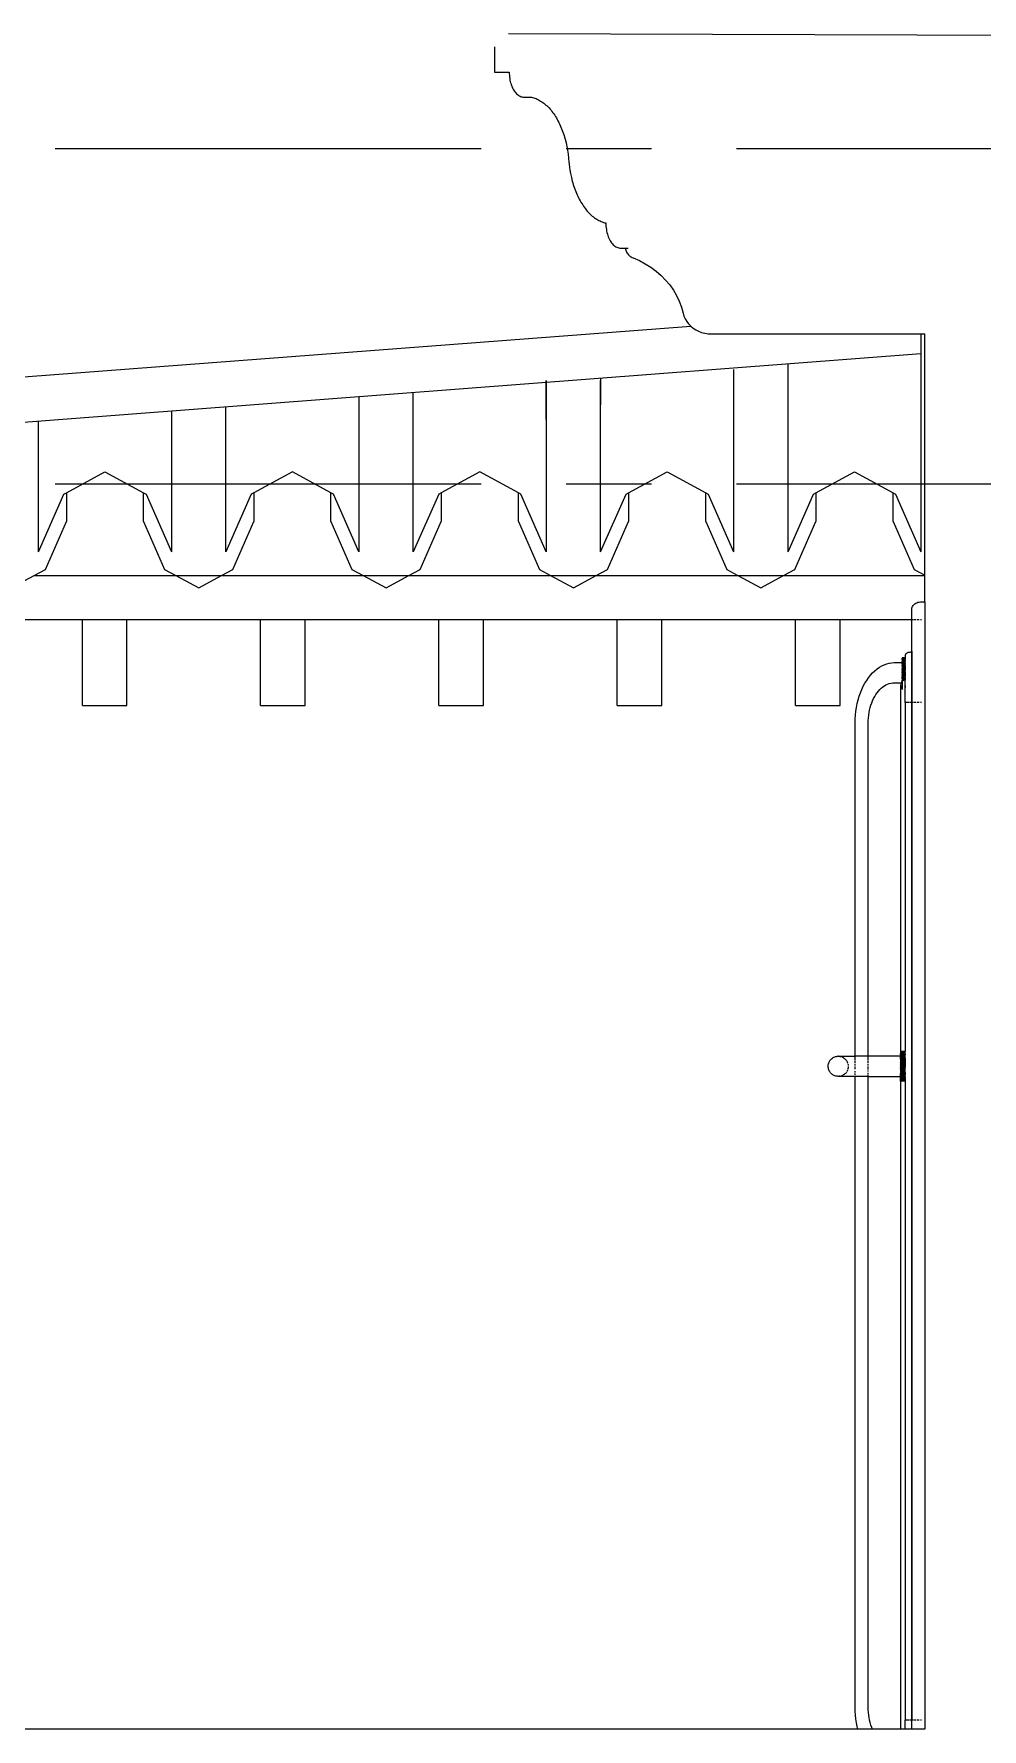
# Model space of a CAD drawing. Header units: millimetres. Extents: x -78046 to 260989, y -99288 to 158505.
# Drawn here: x 240404 to 241818, y 78694 to 81221 of the extents above; entities that cross this region are included whole.
import ezdxf

# ---------------------------------------------------------------- set-up
doc = ezdxf.new("R2010")
doc.units = ezdxf.units.MM
doc.header["$LTSCALE"] = 100
doc.linetypes.add('CENTER', pattern=[50.8, 31.75, -6.35, 6.35, -6.35])
for name, color, linetype, lineweight in [('-CENTER', 143, 'CENTER', 13), ('-HATCH', 8, 'Continuous', 5), ('-LINE1', 7, 'Continuous', 18)]:
    doc.layers.add(name, color=color, linetype=linetype, lineweight=lineweight)

msp = doc.modelspace()

# ---------------------------------------------------------------- linework, layer by layer
at = {"layer": '-CENTER', "ltscale": 0.2}
for p, q in [((256311.3, 81049.9), (223492.9, 81049.9)), ((256311.3, 80549.9), (223492.9, 80549.9))]:
    msp.add_line(p, q, dxfattribs=at)
at = {"layer": '-HATCH'}
for p, q in [((241727, 80773.9), (241727, 80704.6)), ((239267.1, 80557.1), (241727, 80744.5)), ((241528.9, 80704.6), (241528.9, 80729.4)), ((241168.2, 80704.6), (241168.2, 80448.8)), ((241168.2, 80646.4), (241168.2, 80704.6)), ((241249.5, 80708.1), (241249.5, 80668.1)), ((241249.5, 80448.8), (241249.5, 80704.6)), ((241447.6, 80721), (241447.6, 80704.6)), ((241447.6, 80704.6), (241447.6, 80448.8)), ((241528.9, 80448.8), (241528.9, 80704.6)), ((241727, 80704.6), (241727, 80448.8)), ((240888.8, 80680.6), (240888.8, 80448.8)), ((240970.1, 80448.8), (240970.1, 80686.8)), ((240609.4, 80659.3), (240609.4, 80448.8)), ((240690.7, 80448.8), (240690.7, 80665.5)), ((240411.3, 80448.8), (240411.3, 80644.3)), ((240452.8, 80537.2), (240510.4, 80568.3)), ((240510.4, 80568.3), (240568, 80537.2)), ((240789.8, 80568.3), (240732.2, 80537.2)), ((240847.4, 80537.2), (240789.8, 80568.3)), ((241069.2, 80568.3), (241011.6, 80537.2)), ((241126.8, 80537.2), (241069.2, 80568.3)), ((241291, 80537.2), (241348.6, 80568.3)), ((241348.6, 80568.3), (241406.2, 80537.2)), ((241570.4, 80537.2), (241628, 80568.3)), ((241628, 80568.3), (241685.6, 80537.2)), ((240411.3, 80448.8), (240449.2, 80535.2)), ((240449.2, 80535.2), (240452.8, 80537.2)), ((240452.8, 80537.2), (240452.8, 80494.4)), ((240568, 80494.4), (240568, 80537.2)), ((240568, 80537.2), (240571.6, 80535.2)), ((240571.6, 80535.2), (240609.4, 80448.8)), ((240728.6, 80535.2), (240690.7, 80448.8)), ((240732.2, 80537.2), (240728.6, 80535.2)), ((240732.2, 80537.2), (240732.2, 80494.4)), ((240847.4, 80494.4), (240847.4, 80537.2)), ((240851, 80535.2), (240847.4, 80537.2)), ((240888.8, 80448.8), (240851, 80535.2)), ((241008, 80535.2), (240970.1, 80448.8)), ((241011.6, 80537.2), (241008, 80535.2)), ((241011.6, 80537.2), (241011.6, 80494.4)), ((241126.8, 80494.4), (241126.8, 80537.2)), ((241130.4, 80535.2), (241126.8, 80537.2)), ((241168.2, 80448.8), (241130.4, 80535.2)), ((241249.5, 80448.8), (241287.4, 80535.2)), ((241287.4, 80535.2), (241291, 80537.2)), ((241291, 80537.2), (241291, 80494.4)), ((241406.2, 80494.4), (241406.2, 80537.2)), ((241406.2, 80537.2), (241409.8, 80535.2)), ((241409.8, 80535.2), (241447.6, 80448.8)), ((241528.9, 80448.8), (241566.8, 80535.2)), ((241566.8, 80535.2), (241570.4, 80537.2)), ((241570.4, 80537.2), (241570.4, 80494.4)), ((241685.6, 80494.4), (241685.6, 80537.2)), ((241685.6, 80537.2), (241689.2, 80535.2)), ((241689.2, 80535.2), (241727, 80448.8)), ((240421.5, 80422.7), (240452.8, 80494.4)), ((240568, 80494.4), (240599.3, 80422.7)), ((240700.9, 80422.7), (240732.2, 80494.4)), ((240847.4, 80494.4), (240878.7, 80422.7)), ((240980.3, 80422.7), (241011.6, 80494.4)), ((241126.8, 80494.4), (241158.1, 80422.7)), ((241259.7, 80422.7), (241291, 80494.4)), ((241406.2, 80494.4), (241437.5, 80422.7)), ((241539.1, 80422.7), (241570.4, 80494.4)), ((241685.6, 80494.4), (241716.9, 80422.7)), ((240370.7, 80395.3), (240404.8, 80413.7)), ((240404.8, 80413.7), (240421.5, 80422.7)), ((240404.8, 80413.7), (240616, 80413.7)), ((240599.3, 80422.7), (240616, 80413.7)), ((240616, 80413.7), (240650.1, 80395.3)), ((240616.8, 80413.7), (240683.4, 80413.7)), ((240650.1, 80395.3), (240684.2, 80413.7)), ((240684.2, 80413.7), (240700.9, 80422.7)), ((240684.2, 80413.7), (240895.4, 80413.7)), ((240878.7, 80422.7), (240895.4, 80413.7)), ((240895.4, 80413.7), (240929.5, 80395.3)), ((240896.2, 80413.7), (240962.8, 80413.7)), ((240929.5, 80395.3), (240963.6, 80413.7)), ((240963.6, 80413.7), (240980.3, 80422.7)), ((240963.6, 80413.7), (241174.8, 80413.7)), ((241158.1, 80422.7), (241174.8, 80413.7)), ((241174.8, 80413.7), (241208.9, 80395.3)), ((241175.6, 80413.7), (241242.2, 80413.7)), ((241208.9, 80395.3), (241243, 80413.7)), ((241243, 80413.7), (241259.7, 80422.7)), ((241243, 80413.7), (241454.2, 80413.7)), ((241437.5, 80422.7), (241454.2, 80413.7)), ((241454.2, 80413.7), (241488.3, 80395.3)), ((241455, 80413.7), (241521.6, 80413.7)), ((241488.3, 80395.3), (241522.4, 80413.7)), ((241522.4, 80413.7), (241539.1, 80422.7)), ((241522.4, 80413.7), (241733, 80413.7)), ((241716.9, 80422.7), (241733, 80414)), ((241733, 80413.7), (241733, 80414))]:
    msp.add_line(p, q, dxfattribs=at)
at = {"layer": '-LINE1', "color": 0, "lineweight": 20}
for p, q in [((247232.5, 81201.9), (241112.1, 81221.2)), ((241091, 81201.9), (241091, 81164.4)), ((241091, 81164.4), (241113.2, 81164.4)), ((241113.2, 81164.4), (241113.2, 81161.9)), ((241113.2, 81161.9), (241113.4, 81159.5)), ((241113.4, 81159.5), (241113.6, 81157.1)), ((241113.6, 81157.1), (241113.9, 81154.7)), ((241113.9, 81154.7), (241114.3, 81152.3)), ((241114.3, 81152.3), (241114.8, 81150)), ((241114.8, 81150), (241115.4, 81147.8)), ((241115.4, 81147.8), (241116.1, 81145.6)), ((241116.1, 81145.6), (241116.9, 81143.5)), ((241116.9, 81143.5), (241117.7, 81141.5)), ((241117.7, 81141.5), (241118.7, 81139.6)), ((241118.7, 81139.6), (241119.7, 81137.9)), ((241119.7, 81137.9), (241120.7, 81136.2)), ((241120.7, 81136.2), (241121.8, 81134.6)), ((241121.8, 81134.6), (241123, 81133.2)), ((241123, 81133.2), (241124.2, 81131.9)), ((241124.2, 81131.9), (241125.5, 81130.7)), ((241125.5, 81130.7), (241126.8, 81129.7)), ((241126.8, 81129.7), (241128.2, 81128.9)), ((241128.2, 81128.9), (241129.6, 81128.2)), ((241129.6, 81128.2), (241131, 81127.6)), ((241131, 81127.6), (241132.4, 81127.2)), ((241132.4, 81127.2), (241133.9, 81127)), ((241133.9, 81127), (241135.3, 81126.9)), ((241135.3, 81126.9), (241146.4, 81126.9)), ((241146.4, 81126.9), (241148.1, 81126.4)), ((241148.1, 81126.4), (241149.9, 81125.9)), ((241149.9, 81125.9), (241151.6, 81125.4)), ((241151.6, 81125.4), (241153.3, 81124.7)), ((241153.3, 81124.7), (241155, 81123.9)), ((241155, 81123.9), (241156.7, 81123.1)), ((241156.7, 81123.1), (241158.4, 81122.2)), ((241158.4, 81122.2), (241160, 81121.2)), ((241160, 81121.2), (241161.7, 81120.2)), ((241161.7, 81120.2), (241163.3, 81119.1)), ((241163.3, 81119.1), (241164.9, 81117.9)), ((241164.9, 81117.9), (241166.5, 81116.6)), ((241166.5, 81116.6), (241168, 81115.2)), ((241168, 81115.2), (241169.6, 81113.8)), ((241169.6, 81113.8), (241171.1, 81112.3)), ((241171.1, 81112.3), (241172.6, 81110.8)), ((241172.6, 81110.8), (241174, 81109.1)), ((241174, 81109.1), (241175.5, 81107.4)), ((241175.5, 81107.4), (241176.9, 81105.7)), ((241176.9, 81105.7), (241178.3, 81103.8)), ((241178.3, 81103.8), (241179.6, 81101.9)), ((241179.6, 81101.9), (241181, 81100)), ((241181, 81100), (241182.2, 81098)), ((241182.2, 81098), (241183.5, 81095.9)), ((241183.5, 81095.9), (241184.7, 81093.8)), ((241184.7, 81093.8), (241185.9, 81091.6)), ((241185.9, 81091.6), (241187.1, 81089.4)), ((241187.1, 81089.4), (241188.2, 81087.1)), ((241188.2, 81087.1), (241189.3, 81084.7)), ((241189.3, 81084.7), (241190.3, 81082.3)), ((241190.3, 81082.3), (241191.3, 81079.9)), ((241191.3, 81079.9), (241192.3, 81077.4)), ((241192.3, 81077.4), (241193.2, 81074.9)), ((241193.2, 81074.9), (241194.1, 81072.3)), ((241194.1, 81072.3), (241194.9, 81069.7)), ((241194.9, 81069.7), (241195.7, 81067.1)), ((241195.7, 81067.1), (241196.5, 81064.4)), ((241196.5, 81064.4), (241197.9, 81058.9)), ((241197.9, 81058.9), (241199.1, 81053.4)), ((241199.1, 81053.4), (241200.1, 81047.7)), ((241200.1, 81047.7), (241200.9, 81041.9)), ((241200.9, 81041.9), (241201.6, 81036.1)), ((241201.6, 81036.1), (241202.1, 81030.2)), ((241202.1, 81030.2), (241202.4, 81027.3)), ((241202.4, 81027.3), (241203.1, 81021.5)), ((241203.1, 81021.5), (241203.5, 81018.6)), ((241203.5, 81018.6), (241204.6, 81012.9)), ((241204.6, 81012.9), (241205.8, 81007.3)), ((241205.8, 81007.3), (241207.1, 81001.9)), ((241207.1, 81001.9), (241207.9, 80999.2)), ((241207.9, 80999.2), (241208.7, 80996.5)), ((241208.7, 80996.5), (241209.5, 80993.9)), ((241209.5, 80993.9), (241210.4, 80991.4)), ((241210.4, 80991.4), (241211.3, 80988.8)), ((241211.3, 80988.8), (241212.3, 80986.3)), ((241212.3, 80986.3), (241213.3, 80983.9)), ((241213.3, 80983.9), (241214.3, 80981.5)), ((241214.3, 80981.5), (241215.4, 80979.2)), ((241215.4, 80979.2), (241216.5, 80976.9)), ((241216.5, 80976.9), (241217.7, 80974.7)), ((241217.7, 80974.7), (241218.9, 80972.5)), ((241218.9, 80972.5), (241220.1, 80970.3)), ((241220.1, 80970.3), (241221.4, 80968.3)), ((241221.4, 80968.3), (241222.7, 80966.3)), ((241222.7, 80966.3), (241224, 80964.3)), ((241224, 80964.3), (241225.3, 80962.4)), ((241225.3, 80962.4), (241226.7, 80960.6)), ((241226.7, 80960.6), (241228.1, 80958.8)), ((241228.1, 80958.8), (241229.6, 80957.1)), ((241229.6, 80957.1), (241231, 80955.5)), ((241231, 80955.5), (241232.5, 80953.9)), ((241232.5, 80953.9), (241234, 80952.4)), ((241234, 80952.4), (241235.6, 80951)), ((241235.6, 80951), (241237.1, 80949.7)), ((241237.1, 80949.7), (241238.7, 80948.4)), ((241238.7, 80948.4), (241240.3, 80947.2)), ((241240.3, 80947.2), (241242, 80946.1)), ((241242, 80946.1), (241243.6, 80945)), ((241243.6, 80945), (241245.3, 80944)), ((241245.3, 80944), (241246.9, 80943.1)), ((241246.9, 80943.1), (241248.6, 80942.3)), ((241248.6, 80942.3), (241250.3, 80941.6)), ((241250.3, 80941.6), (241252, 80940.9)), ((241252, 80940.9), (241253.7, 80940.3)), ((241253.7, 80940.3), (241255.5, 80939.8)), ((241255.5, 80939.8), (241257.2, 80939.4)), ((241257.2, 80939.4), (241257.3, 80936.9)), ((241257.3, 80936.9), (241257.4, 80934.5)), ((241257.4, 80934.5), (241257.6, 80932.1)), ((241257.6, 80932.1), (241258, 80929.7)), ((241258, 80929.7), (241258.4, 80927.3)), ((241258.4, 80927.3), (241258.9, 80925)), ((241258.9, 80925), (241259.5, 80922.8)), ((241259.5, 80922.8), (241260.2, 80920.6)), ((241260.2, 80920.6), (241260.9, 80918.5)), ((241260.9, 80918.5), (241261.8, 80916.5)), ((241261.8, 80916.5), (241262.7, 80914.6)), ((241262.7, 80914.6), (241263.7, 80912.9)), ((241263.7, 80912.9), (241264.8, 80911.2)), ((241264.8, 80911.2), (241265.9, 80909.6)), ((241265.9, 80909.6), (241267.1, 80908.2)), ((241267.1, 80908.2), (241268.3, 80906.9)), ((241268.3, 80906.9), (241269.6, 80905.7)), ((241269.6, 80905.7), (241270.9, 80904.7)), ((241270.9, 80904.7), (241272.2, 80903.9)), ((241272.2, 80903.9), (241273.6, 80903.2)), ((241273.6, 80903.2), (241275, 80902.6)), ((241275, 80902.6), (241276.5, 80902.2)), ((241276.5, 80902.2), (241277.9, 80902)), ((241277.9, 80902), (241279.4, 80901.9)), ((241279.4, 80901.9), (241286.6, 80901.9)), ((241286.6, 80901.9), (241286.8, 80900.3)), ((241286.6, 80901.9), (241290.5, 80901.9)), ((241286.8, 80900.3), (241287.1, 80898.8)), ((241287.1, 80898.8), (241287.6, 80897.3)), ((241287.6, 80897.3), (241288.3, 80895.8)), ((241288.3, 80895.8), (241289, 80894.4)), ((241289, 80894.4), (241290, 80893.1)), ((241290, 80893.1), (241291, 80891.8)), ((241291, 80891.8), (241292.2, 80890.7)), ((241292.2, 80890.7), (241293.5, 80889.6)), ((241293.5, 80889.6), (241294.9, 80888.7)), ((241294.9, 80888.7), (241296.4, 80887.9)), ((241296.4, 80887.9), (241298, 80887.2)), ((241298, 80887.2), (241307.2, 80883.2)), ((241307.2, 80883.2), (241316, 80878.6)), ((241316, 80878.6), (241324.4, 80873.4)), ((241324.4, 80873.4), (241332.3, 80867.6)), ((241332.3, 80867.6), (241339.6, 80861.2)), ((241339.6, 80861.2), (241346.4, 80854.3)), ((241346.4, 80854.3), (241352.5, 80846.9)), ((241352.5, 80846.9), (241358, 80839.2)), ((241358, 80839.2), (241362.7, 80831)), ((241362.7, 80831), (241366.7, 80822.6)), ((241366.7, 80822.6), (241370, 80813.8)), ((241370, 80813.8), (241372.4, 80804.9)), ((239192.5, 80618.6), (241383.8, 80785.6)), ((241372.4, 80804.9), (241373.7, 80800.6)), ((241373.7, 80800.6), (241375.5, 80796.5)), ((241375.5, 80796.5), (241377.8, 80792.6)), ((241377.8, 80792.6), (241380.5, 80788.9)), ((241380.5, 80788.9), (241383.8, 80785.6)), ((241383.8, 80785.6), (241383.8, 80785.6)), ((241383.8, 80785.6), (241387.4, 80782.6)), ((241387.4, 80782.6), (241391.4, 80780)), ((241391.4, 80780), (241395.6, 80777.8)), ((241395.6, 80777.8), (241400.1, 80776.1)), ((241400.1, 80776.1), (241404.8, 80774.9)), ((241404.8, 80774.9), (241409.7, 80774.1)), ((241409.7, 80774.1), (241414.6, 80773.9)), ((241414.6, 80773.9), (241645.7, 80773.9)), ((241645.7, 80773.9), (241668.6, 80773.9)), ((241668.6, 80773.9), (241733, 80773.9)), ((241733, 80466.4), (241733, 80773.9)), ((241733, 80414), (241733, 80466.4)), ((241733, 80374.6), (241733, 80413.7)), ((241713.5, 80363.4), (241713.7, 80364.8)), ((241713.5, 80348), (241713.5, 80363.4)), ((241713.7, 80364.8), (241714, 80366.3)), ((241714, 80366.3), (241714.7, 80367.7)), ((241714.7, 80367.7), (241715.5, 80369)), ((241715.5, 80369), (241716.6, 80370.2)), ((241716.6, 80370.2), (241717.8, 80371.3)), ((241717.8, 80371.3), (241719.3, 80372.3)), ((241719.3, 80372.3), (241720.9, 80373.1)), ((241720.9, 80373.1), (241722.6, 80373.8)), ((241722.6, 80373.8), (241724.4, 80374.2)), ((241724.4, 80374.2), (241726.3, 80374.5)), ((241726.3, 80374.5), (241728.2, 80374.6)), ((241728.2, 80374.6), (241733, 80374.6)), ((241733, 80374.6), (241733, 78693.7)), ((240277.3, 80348), (240476.7, 80348)), ((240476.7, 80348), (240543.2, 80348)), ((240476.7, 80220), (240476.7, 80348)), ((240543.2, 80348), (240742.5, 80348)), ((240543.2, 80220), (240543.2, 80348)), ((240742.5, 80348), (240809, 80348)), ((240742.5, 80220), (240742.5, 80348)), ((240809, 80348), (241008.4, 80348)), ((240809, 80220), (240809, 80348)), ((241008.4, 80348), (241074.8, 80348)), ((241008.4, 80220), (241008.4, 80348)), ((241074.8, 80348), (241274.2, 80348)), ((241074.8, 80220), (241074.8, 80348)), ((241274.2, 80348), (241340.7, 80348)), ((241274.2, 80220), (241274.2, 80348)), ((241340.7, 80348), (241540.1, 80348)), ((241340.7, 80220), (241340.7, 80348)), ((241540.1, 80348), (241606.5, 80348)), ((241540.1, 80220), (241540.1, 80348)), ((241606.5, 80348), (241713.5, 80348)), ((241606.5, 80220), (241606.5, 80348)), ((241713.5, 80348), (241715.5, 80348)), ((241713.5, 80301.5), (241713.5, 80348)), ((241716.6, 80348), (241719.3, 80348)), ((241720.9, 80348), (241724.4, 80348)), ((241726.3, 80348), (241728.2, 80348)), ((241710.2, 80299.5), (241711.1, 80299.6)), ((241711.1, 80299.6), (241711.9, 80299.7)), ((241711.9, 80299.7), (241712.5, 80299.9)), ((241712.5, 80299.9), (241713.1, 80300.4)), ((241713.1, 80300.4), (241713.4, 80300.9)), ((241713.4, 80300.9), (241713.5, 80301.5)), ((241713.4, 80300.9), (241713.4, 80224.6)), ((241713.5, 80224.6), (241713.5, 80301.5)), ((241658.3, 80271.7), (241661.7, 80274.5)), ((241661.7, 80274.5), (241665.2, 80276.9)), ((241665.2, 80276.9), (241668.7, 80279)), ((241668.7, 80279), (241672.4, 80280.7)), ((241672.4, 80280.7), (241676.1, 80282)), ((241676.1, 80282), (241679.9, 80283)), ((241679.9, 80283), (241683.7, 80283.6)), ((241683.7, 80283.6), (241687.4, 80283.8)), ((241687.4, 80283.8), (241699.2, 80283.8)), ((241699.2, 80290.8), (241699.2, 80290.7)), ((241703.8, 80290.8), (241699.2, 80290.8)), ((241703.8, 80290.7), (241699.2, 80290.7)), ((241703.8, 80290.7), (241699.2, 80290.7)), ((241699.2, 80290.7), (241699.2, 80290.7)), ((241699.2, 80290.7), (241699.2, 80290.5)), ((241703.8, 80290.5), (241699.2, 80290.5)), ((241699.2, 80290.5), (241699.2, 80290.4)), ((241703.8, 80290.4), (241699.2, 80290.4)), ((241699.2, 80290), (241699.2, 80290.4)), ((241703.8, 80290), (241699.2, 80290)), ((241699.2, 80290), (241699.2, 80289.5)), ((241703.8, 80289.5), (241699.2, 80289.5)), ((241699.2, 80289.5), (241699.2, 80289.4)), ((241703.8, 80289.4), (241699.2, 80289.4)), ((241699.2, 80288.6), (241699.2, 80289.4)), ((241703.8, 80288.6), (241699.2, 80288.6)), ((241699.2, 80288.6), (241699.2, 80287.9)), ((241703.8, 80287.9), (241699.2, 80287.9)), ((241699.2, 80287.9), (241699.2, 80287.7)), ((241703.8, 80287.7), (241699.2, 80287.7)), ((241699.2, 80287.7), (241699.2, 80286.9)), ((241703.8, 80286.9), (241699.2, 80286.9)), ((241699.2, 80286.9), (241699.2, 80286.7)), ((241703.8, 80286.7), (241699.2, 80286.7)), ((241699.2, 80285.5), (241699.2, 80286.7)), ((241703.8, 80285.5), (241699.2, 80285.5)), ((241699.2, 80285.5), (241699.2, 80284.5)), ((241703.8, 80284.5), (241699.2, 80284.5)), ((241699.2, 80284.5), (241699.2, 80284.2)), ((241703.8, 80284.2), (241699.2, 80284.2)), ((241699.2, 80284.2), (241699.2, 80283.8)), ((241699.2, 80283.8), (241703.8, 80283.8)), ((241699.2, 80283.1), (241699.2, 80283.8)), ((241703.8, 80283.1), (241699.2, 80283.1)), ((241699.2, 80282.7), (241699.2, 80283.1)), ((241703.8, 80282.7), (241699.2, 80282.7)), ((241699.2, 80281.6), (241699.2, 80282.7)), ((241703.8, 80281.6), (241699.2, 80281.6)), ((241699.2, 80281.6), (241699.2, 80281.2)), ((241703.8, 80281.2), (241699.2, 80281.2)), ((241699.2, 80281.2), (241699.2, 80279.6)), ((241703.8, 80279.6), (241699.2, 80279.6)), ((241699.2, 80278.3), (241699.2, 80279.6)), ((241703.8, 80278.3), (241699.2, 80278.3)), ((241699.2, 80278.3), (241699.2, 80277.9)), ((241703.8, 80277.9), (241699.2, 80277.9)), ((241699.2, 80277.9), (241699.2, 80276.1)), ((241703.8, 80276.1), (241699.2, 80276.1)), ((241699.2, 80276.1), (241699.2, 80274.7)), ((241703.8, 80274.7), (241699.2, 80274.7)), ((241699.2, 80274.2), (241699.2, 80274.7)), ((241703.8, 80294), (241703.9, 80294.7)), ((241703.8, 80294), (241703.8, 80290.8)), ((241703.8, 80290.8), (241703.8, 80290.7)), ((241703.8, 80290.5), (241703.8, 80290.7)), ((241703.8, 80290.7), (241703.8, 80290.7)), ((241703.8, 80290.5), (241703.8, 80290.4)), ((241703.8, 80290), (241703.8, 80290.4)), ((241703.8, 80290), (241703.8, 80289.5)), ((241703.8, 80289.5), (241703.8, 80289.4)), ((241703.8, 80288.6), (241703.8, 80289.4)), ((241703.8, 80288.6), (241703.8, 80287.9)), ((241703.8, 80287.7), (241703.8, 80287.9)), ((241703.8, 80286.9), (241703.8, 80287.7)), ((241703.8, 80286.9), (241703.8, 80286.7)), ((241703.8, 80285.5), (241703.8, 80286.7)), ((241703.8, 80285.5), (241703.8, 80284.5)), ((241703.8, 80284.2), (241703.8, 80284.5)), ((241703.8, 80283.8), (241703.8, 80284.2)), ((241703.8, 80283.1), (241703.8, 80283.8)), ((241703.8, 80282.7), (241703.8, 80283.1)), ((241703.8, 80282.7), (241703.8, 80281.6)), ((241703.8, 80281.6), (241703.8, 80281.2)), ((241703.8, 80279.6), (241703.8, 80281.2)), ((241703.8, 80279.6), (241703.8, 80278.3)), ((241703.8, 80278.3), (241703.8, 80277.9)), ((241703.8, 80277.9), (241703.8, 80276.1)), ((241703.8, 80276.1), (241703.8, 80274.7)), ((241703.8, 80274.2), (241703.8, 80274.7)), ((241703.9, 80294.7), (241704, 80295.4)), ((241704, 80295.4), (241704.4, 80296.1)), ((241704.4, 80296.1), (241704.8, 80296.8)), ((241704.8, 80296.8), (241705.3, 80297.4)), ((241705.3, 80297.4), (241705.9, 80297.9)), ((241705.9, 80297.9), (241706.7, 80298.4)), ((241706.7, 80298.4), (241707.5, 80298.8)), ((241707.5, 80298.8), (241708.3, 80299.2)), ((241708.3, 80299.2), (241709.2, 80299.4)), ((241709.2, 80299.4), (241710.2, 80299.5)), ((241641.1, 80248.6), (241643.6, 80253.1)), ((241643.6, 80253.1), (241646.2, 80257.4)), ((241646.2, 80257.4), (241649, 80261.4)), ((241649, 80261.4), (241651.9, 80265.2)), ((241651.9, 80265.2), (241655, 80268.6)), ((241655, 80268.6), (241658.3, 80271.7)), ((241670.3, 80247.6), (241672.6, 80249.2)), ((241672.6, 80249.2), (241675, 80250.6)), ((241675, 80250.6), (241677.5, 80251.7)), ((241677.5, 80251.7), (241679.9, 80252.6)), ((241679.9, 80252.6), (241682.5, 80253.2)), ((241682.5, 80253.2), (241685, 80253.6)), ((241685, 80253.6), (241687.7, 80253.8)), ((241687.7, 80253.8), (241698.1, 80253.8)), ((241697.3, 80250.3), (241697.5, 80252.1)), ((241697.5, 80248.5), (241697.3, 80250.3)), ((241697.3, 79704), (241697.3, 80250.3)), ((241697.5, 80252.1), (241698.1, 80253.8)), ((241698.1, 80253.8), (241699, 80255.4)), ((241698.1, 80253.8), (241699.2, 80253.8)), ((241699, 80255.4), (241699.2, 80255.7)), ((241703.8, 80274.2), (241699.2, 80274.2)), ((241699.2, 80272.8), (241699.2, 80274.2)), ((241703.8, 80272.8), (241699.2, 80272.8)), ((241699.2, 80272.8), (241699.2, 80272.4)), ((241703.8, 80272.4), (241699.2, 80272.4)), ((241699.2, 80272.4), (241699.2, 80270.5)), ((241703.8, 80270.5), (241699.2, 80270.5)), ((241699.2, 80269), (241699.2, 80270.5)), ((241703.8, 80269), (241699.2, 80269)), ((241699.2, 80268.5), (241699.2, 80269)), ((241703.8, 80268.5), (241699.2, 80268.5)), ((241699.2, 80268.5), (241699.2, 80266.6)), ((241703.8, 80266.6), (241699.2, 80266.6)), ((241699.2, 80265.2), (241699.2, 80266.6)), ((241703.8, 80265.2), (241699.2, 80265.2)), ((241699.2, 80265.2), (241699.2, 80264.7)), ((241703.8, 80264.7), (241699.2, 80264.7)), ((241699.2, 80264.7), (241699.2, 80263.3)), ((241703.8, 80263.3), (241699.2, 80263.3)), ((241699.2, 80262.9), (241699.2, 80263.3)), ((241703.8, 80262.9), (241699.2, 80262.9)), ((241699.2, 80261), (241699.2, 80262.9)), ((241703.8, 80261), (241699.2, 80261)), ((241699.2, 80259.7), (241699.2, 80261)), ((241699.2, 80259.7), (241699.2, 80259.3)), ((241703.3, 80259.7), (241699.2, 80259.7)), ((241703.1, 80259.3), (241699.2, 80259.3)), ((241699.2, 80259.3), (241699.2, 80257.9)), ((241701.6, 80257.9), (241699.2, 80257.9)), ((241699.2, 80257.6), (241699.2, 80257.9)), ((241701.2, 80257.6), (241699.2, 80257.6)), ((241699.2, 80256.3), (241699.2, 80257.6)), ((241699.2, 80256.3), (241699.2, 80256)), ((241699.8, 80256.3), (241699.2, 80256.3)), ((241699.5, 80256), (241699.2, 80256)), ((241699.2, 80255.7), (241699.5, 80256)), ((241699.2, 80255.7), (241699.2, 80256)), ((241699.2, 80255.7), (241699.2, 80255.7)), ((241699.2, 80254.8), (241699.2, 80255.7)), ((241700.3, 80254.8), (241699.2, 80254.8)), ((241699.2, 80254.5), (241699.2, 80254.8)), ((241700.3, 80254.5), (241699.2, 80254.5)), ((241699.2, 80253.8), (241699.2, 80254.5)), ((241699.2, 80253.8), (241700.3, 80253.8)), ((241699.2, 80253.8), (241699.2, 80253.4)), ((241700.3, 80253.4), (241699.2, 80253.4)), ((241699.2, 80253.4), (241699.2, 80253)), ((241700.3, 80253), (241699.2, 80253)), ((241699.2, 80253), (241699.2, 80252)), ((241700.3, 80252), (241699.2, 80252)), ((241699.2, 80252), (241699.2, 80251.8)), ((241700.3, 80251.8), (241699.2, 80251.8)), ((241699.2, 80251.8), (241699.2, 80250.9)), ((241700.3, 80250.9), (241699.2, 80250.9)), ((241699.2, 80250.9), (241699.2, 80250.6)), ((241700.3, 80250.6), (241699.2, 80250.6)), ((241699.2, 80250.6), (241699.2, 80249.8)), ((241700.3, 80249.8), (241699.2, 80249.8)), ((241699.2, 80249.8), (241699.2, 80249.6)), ((241700.3, 80249.6), (241699.2, 80249.6)), ((241699.2, 80249.6), (241699.2, 80248.9)), ((241699.5, 80256), (241699.8, 80256.3)), ((241700.3, 80256), (241699.5, 80256)), ((241699.8, 80256.3), (241700.3, 80256.9)), ((241700.3, 80256.3), (241699.8, 80256.3)), ((241700.3, 80256.9), (241701.2, 80257.6)), ((241701.2, 80257.6), (241701.6, 80257.9)), ((241701.6, 80257.9), (241702.6, 80258.7)), ((241702.6, 80258.7), (241703.1, 80259.3)), ((241703.8, 80257.9), (241702.6, 80257.9)), ((241703.8, 80257.6), (241702.6, 80257.6)), ((241703.8, 80256.3), (241702.6, 80256.3)), ((241703.8, 80256), (241702.6, 80256)), ((241703.8, 80254.8), (241702.6, 80254.8)), ((241703.8, 80254.5), (241702.6, 80254.5)), ((241702.6, 80253.8), (241703.8, 80253.8)), ((241703.8, 80253.4), (241702.6, 80253.4)), ((241703.8, 80253), (241702.6, 80253)), ((241703.8, 80252), (241702.6, 80252)), ((241703.8, 80251.8), (241702.6, 80251.8)), ((241703.8, 80250.9), (241702.6, 80250.9)), ((241703.8, 80250.6), (241702.6, 80250.6)), ((241703.8, 80249.8), (241702.6, 80249.8)), ((241703.8, 80249.6), (241702.6, 80249.6)), ((241703.1, 80259.3), (241703.3, 80259.7)), ((241703.8, 80259.3), (241703.1, 80259.3)), ((241703.1, 80259.3), (241703.1, 80259.3)), ((241703.3, 80259.7), (241703.5, 80260)), ((241703.8, 80259.7), (241703.3, 80259.7)), ((241703.5, 80260), (241703.7, 80260.7)), ((241703.7, 80260.7), (241703.8, 80261)), ((241703.8, 80274.2), (241703.8, 80272.8)), ((241703.8, 80272.4), (241703.8, 80272.8)), ((241703.8, 80270.5), (241703.8, 80272.4)), ((241703.8, 80270.5), (241703.8, 80269)), ((241703.8, 80269), (241703.8, 80268.5)), ((241703.8, 80268.5), (241703.8, 80266.6)), ((241703.8, 80266.6), (241703.8, 80265.2)), ((241703.8, 80264.7), (241703.8, 80265.2)), ((241703.8, 80264.7), (241703.8, 80263.3)), ((241703.8, 80263.3), (241703.8, 80262.9)), ((241703.8, 80261.1), (241703.8, 80262.9)), ((241703.8, 80261), (241703.8, 80261.1)), ((241703.8, 80261), (241703.8, 80261.1)), ((241703.8, 80261), (241703.8, 80260.7)), ((241703.8, 80261), (241703.8, 80261)), ((241703.8, 80260.7), (241703.8, 80261)), ((241703.8, 80260.7), (241703.8, 80259.7)), ((241703.8, 80259.3), (241703.8, 80259.7)), ((241703.8, 80259.3), (241703.8, 80257.9)), ((241703.8, 80257.6), (241703.8, 80257.9)), ((241703.8, 80256.3), (241703.8, 80257.6)), ((241703.8, 80256), (241703.8, 80256.3)), ((241703.8, 80254.8), (241703.8, 80256)), ((241703.8, 80254.5), (241703.8, 80254.8)), ((241703.8, 80253.8), (241703.8, 80254.5)), ((241703.8, 80253.4), (241703.8, 80253.8)), ((241703.8, 80253.4), (241703.8, 80253)), ((241703.8, 80252), (241703.8, 80253)), ((241703.8, 80251.8), (241703.8, 80252)), ((241703.8, 80250.9), (241703.8, 80251.8)), ((241703.8, 80250.6), (241703.8, 80250.9)), ((241703.8, 80249.8), (241703.8, 80250.6)), ((241703.8, 80249.8), (241703.8, 80249.6)), ((241703.8, 80249.6), (241703.8, 80248.9)), ((241632.1, 80222.7), (241633.5, 80228.2)), ((241633.5, 80228.2), (241635.1, 80233.6)), ((241635.1, 80233.6), (241636.9, 80238.8)), ((241636.9, 80238.8), (241638.9, 80243.8)), ((241638.9, 80243.8), (241641.1, 80248.6)), ((241652.6, 80220.3), (241653.8, 80223.8)), ((241653.8, 80223.8), (241655.1, 80227.1)), ((241655.1, 80227.1), (241656.6, 80230.3)), ((241656.6, 80230.3), (241658.2, 80233.3)), ((241658.2, 80233.3), (241660, 80236.2)), ((241660, 80236.2), (241661.8, 80238.9)), ((241661.8, 80238.9), (241663.8, 80241.4)), ((241663.8, 80241.4), (241665.9, 80243.6)), ((241665.9, 80243.6), (241668, 80245.7)), ((241668, 80245.7), (241670.3, 80247.6)), ((241698.1, 80246.8), (241697.5, 80248.5)), ((241699, 80245.1), (241698.1, 80246.8)), ((241700.3, 80243.7), (241699, 80245.1)), ((241700.3, 80248.9), (241699.2, 80248.9)), ((241699.2, 80248.9), (241699.2, 80248.7)), ((241700.3, 80248.7), (241699.2, 80248.7)), ((241699.2, 80248.7), (241699.2, 80248.2)), ((241700.3, 80248.2), (241699.2, 80248.2)), ((241699.2, 80248.2), (241699.2, 80248)), ((241700.3, 80248), (241699.2, 80248)), ((241699.2, 80248), (241699.2, 80247.6)), ((241700.3, 80247.6), (241699.2, 80247.6)), ((241699.2, 80247.6), (241699.2, 80247.5)), ((241700.3, 80247.5), (241699.2, 80247.5)), ((241699.2, 80247.5), (241699.2, 80247.1)), ((241700.3, 80247.1), (241699.2, 80247.1)), ((241700.3, 80247.1), (241699.2, 80247.1)), ((241699.2, 80247.1), (241699.2, 80247.1)), ((241699.2, 80246.9), (241699.2, 80247.1)), ((241700.3, 80246.9), (241699.2, 80246.9)), ((241699.2, 80246.8), (241699.2, 80246.9)), ((241699.2, 80246.8), (241699.2, 80246.8)), ((241700.3, 80246.8), (241699.2, 80246.8)), ((241700.3, 80246.8), (241699.2, 80246.8)), ((241703.8, 80248.9), (241702.6, 80248.9)), ((241703.8, 80248.7), (241702.6, 80248.7)), ((241703.8, 80248.2), (241702.6, 80248.2)), ((241703.8, 80248), (241702.6, 80248)), ((241703.8, 80247.6), (241702.6, 80247.6)), ((241703.8, 80247.5), (241702.6, 80247.5)), ((241703.8, 80247.1), (241702.6, 80247.1)), ((241703.8, 80247.1), (241702.6, 80247.1)), ((241703.8, 80246.9), (241702.6, 80246.9)), ((241703.8, 80246.8), (241702.6, 80246.8)), ((241703.8, 80246.8), (241702.6, 80246.8)), ((241703.1, 80241.2), (241702.6, 80241.8)), ((241703.5, 80240.6), (241703.1, 80241.2)), ((241703.7, 80239.9), (241703.5, 80240.6)), ((241703.8, 80239.2), (241703.7, 80239.9)), ((241703.8, 80248.9), (241703.8, 80248.7)), ((241703.8, 80248.7), (241703.8, 80248.2)), ((241703.8, 80248.2), (241703.8, 80248)), ((241703.8, 80248), (241703.8, 80247.6)), ((241703.8, 80247.6), (241703.8, 80247.5)), ((241703.8, 80247.5), (241703.8, 80247.1)), ((241703.8, 80247.1), (241703.8, 80247.1)), ((241703.8, 80247.1), (241703.8, 80246.9)), ((241703.8, 80246.9), (241703.8, 80246.8)), ((241703.8, 80246.8), (241703.8, 80246.8)), ((241703.8, 80239.2), (241703.8, 80246.8)), ((241703.8, 80224.6), (241703.8, 80239.2)), ((241705.9, 80224.6), (241703.8, 80224.6)), ((241703.8, 80224.6), (241703.8, 79704)), ((241710.2, 80224.6), (241706.7, 80224.6)), ((241713.4, 80224.6), (241711.1, 80224.6)), ((241713.5, 80224.6), (241713.4, 80224.6)), ((241713.4, 78707.1), (241713.4, 80224.6)), ((241715.5, 80224.6), (241713.5, 80224.6)), ((241713.5, 80224.6), (241713.5, 78707.1)), ((241719.3, 80224.6), (241716.6, 80224.6)), ((241724.4, 80224.6), (241720.9, 80224.6)), ((241728.2, 80224.6), (241726.3, 80224.6)), ((240476.7, 80220), (240543.2, 80220)), ((240742.5, 80220), (240809, 80220)), ((241008.4, 80220), (241074.8, 80220)), ((241274.2, 80220), (241340.7, 80220)), ((241540.1, 80220), (241606.5, 80220)), ((241629, 80194), (241629.2, 80199.6)), ((241629.2, 80199.6), (241629.5, 80205.5)), ((241629.5, 80205.5), (241630.2, 80211.3)), ((241630.2, 80211.3), (241631, 80217.1)), ((241631, 80217.1), (241632.1, 80222.7)), ((241648.6, 80197.7), (241648.9, 80201.6)), ((241648.9, 80201.6), (241649.3, 80205.5)), ((241649.3, 80205.5), (241649.9, 80209.3)), ((241649.9, 80209.3), (241650.6, 80213)), ((241650.6, 80213), (241651.5, 80216.7)), ((241651.5, 80216.7), (241652.6, 80220.3)), ((241629, 79696.9), (241629, 80194)), ((241648.5, 80193.5), (241648.6, 80197.7)), ((241648.5, 79696.9), (241648.5, 80193.5)), ((241593.1, 79692.4), (241594, 79693.3)), ((241594, 79693.3), (241595.1, 79694.1)), ((241595.1, 79694.1), (241596.2, 79694.9)), ((241596.2, 79694.9), (241597.3, 79695.5)), ((241597.3, 79695.5), (241598.5, 79696)), ((241598.5, 79696), (241599.8, 79696.4)), ((241599.8, 79696.4), (241601, 79696.7)), ((241601, 79696.7), (241602.3, 79696.9)), ((241602.3, 79696.9), (241603.6, 79696.9)), ((241604.3, 79696.9), (241603.6, 79696.9)), ((241604.3, 79696.9), (241605, 79696.9)), ((241604.3, 79696.9), (241629, 79696.9)), ((241605, 79696.9), (241606.3, 79696.7)), ((241606.3, 79696.7), (241607.5, 79696.5)), ((241607.5, 79696.5), (241607.9, 79696.4)), ((241609, 79696), (241610, 79695.6)), ((241610, 79695.6), (241611.2, 79695)), ((241611.2, 79695), (241612.3, 79694.3)), ((241612.3, 79694.3), (241613.3, 79693.5)), ((241613.3, 79693.5), (241614.3, 79692.7)), ((241629, 79696.4), (241629, 79696.9)), ((241648.5, 79696.9), (241629, 79696.9)), ((241629, 79691.5), (241629, 79696)), ((241648.5, 79696.4), (241648.5, 79696.9)), ((241696.8, 79696.9), (241648.5, 79696.9)), ((241648.5, 79691.5), (241648.5, 79696)), ((241696.8, 79704), (241696.8, 79703.9)), ((241697.3, 79704), (241696.8, 79704)), ((241696.8, 79703.9), (241696.8, 79703.8)), ((241697.3, 79703.8), (241696.8, 79703.9)), ((241696.8, 79703.8), (241696.8, 79703.7)), ((241697.3, 79703.8), (241696.8, 79703.8)), ((241696.8, 79703.7), (241696.8, 79703.6)), ((241697.3, 79703.7), (241696.8, 79703.7)), ((241696.8, 79703.6), (241696.8, 79703.3)), ((241697.3, 79703.6), (241696.8, 79703.6)), ((241696.8, 79703.3), (241696.8, 79703.1)), ((241697.3, 79703.3), (241696.8, 79703.3)), ((241696.8, 79703.1), (241696.8, 79702.7)), ((241697.3, 79703.1), (241696.8, 79703.1)), ((241696.8, 79702.7), (241696.8, 79702.6)), ((241697.3, 79702.7), (241696.8, 79702.7)), ((241696.8, 79702.6), (241696.8, 79702)), ((241697.3, 79702.6), (241696.8, 79702.6)), ((241696.8, 79702), (241696.8, 79701.8)), ((241697.3, 79702), (241696.8, 79702)), ((241696.8, 79701.8), (241696.8, 79701.1)), ((241697.3, 79701.8), (241696.8, 79701.8)), ((241696.8, 79700.9), (241696.8, 79701.1)), ((241697.3, 79701.1), (241696.8, 79701.1)), ((241697.3, 79700.9), (241696.8, 79700.9)), ((241696.8, 79699.8), (241696.8, 79700.9)), ((241696.8, 79698.9), (241696.8, 79699.8)), ((241697.3, 79699.8), (241696.8, 79699.8)), ((241696.8, 79698.9), (241696.8, 79698.7)), ((241697.3, 79698.9), (241696.8, 79698.9)), ((241696.8, 79698.7), (241696.8, 79697.7)), ((241697.3, 79698.7), (241696.8, 79698.7)), ((241696.8, 79697.4), (241696.8, 79697.7)), ((241697.3, 79697.7), (241696.8, 79697.7)), ((241697.3, 79697.4), (241696.8, 79697.4)), ((241696.8, 79697.4), (241696.8, 79696.9)), ((241696.8, 79695.9), (241696.8, 79696.9)), ((241697.3, 79695.9), (241696.8, 79695.9)), ((241696.8, 79694.7), (241696.8, 79695.9)), ((241696.8, 79694.7), (241696.8, 79694.4)), ((241697.3, 79694.7), (241696.8, 79694.7)), ((241697.3, 79694.4), (241696.8, 79694.4)), ((241696.8, 79693.1), (241696.8, 79694.4)), ((241696.8, 79692.8), (241696.8, 79693.1)), ((241697.3, 79693.1), (241696.8, 79693.1)), ((241700.3, 79703.9), (241697.3, 79704)), ((241697.3, 79703.8), (241697.3, 79704)), ((241703.8, 79703.9), (241697.3, 79703.8)), ((241703.8, 79703.8), (241697.3, 79703.8)), ((241697.3, 79703.7), (241697.3, 79703.8)), ((241703.8, 79703.7), (241697.3, 79703.7)), ((241697.3, 79703.6), (241697.3, 79703.7)), ((241703.8, 79703.6), (241697.3, 79703.6)), ((241697.3, 79703.3), (241697.3, 79703.6)), ((241703.8, 79703.3), (241697.3, 79703.3)), ((241697.3, 79703.1), (241697.3, 79703.3)), ((241703.8, 79703.1), (241697.3, 79703.1)), ((241697.3, 79702.7), (241697.3, 79703.1)), ((241703.8, 79702.7), (241697.3, 79702.7)), ((241697.3, 79702.6), (241697.3, 79702.7)), ((241703.8, 79702.6), (241697.3, 79702.6)), ((241697.3, 79702), (241697.3, 79702.6)), ((241703.8, 79702), (241697.3, 79702)), ((241697.3, 79701.8), (241697.3, 79702)), ((241703.8, 79701.8), (241697.3, 79701.8)), ((241697.3, 79701.1), (241697.3, 79701.8)), ((241702.3, 79701.1), (241697.3, 79701.1)), ((241697.3, 79700.9), (241697.3, 79701.1)), ((241703.8, 79700.9), (241697.3, 79700.9)), ((241703.8, 79699.8), (241697.3, 79699.8)), ((241697.3, 79698.9), (241697.3, 79699.8)), ((241700.3, 79698.9), (241697.3, 79698.9)), ((241697.3, 79698.7), (241697.3, 79698.9)), ((241703.8, 79698.7), (241697.3, 79698.7)), ((241697.3, 79697.7), (241697.3, 79698.7)), ((241700.3, 79697.7), (241697.3, 79697.7)), ((241697.3, 79697.4), (241697.3, 79697.7)), ((241703.8, 79697.4), (241697.3, 79697.4)), ((241703.8, 79695.9), (241697.3, 79695.9)), ((241697.3, 79694.7), (241697.3, 79695.9)), ((241700.3, 79694.7), (241697.3, 79694.7)), ((241697.3, 79694.4), (241697.3, 79694.7)), ((241703.8, 79694.4), (241697.3, 79694.4)), ((241697.3, 79693.1), (241697.3, 79694.4)), ((241700.3, 79693.1), (241697.3, 79693.1)), ((241697.3, 79692.8), (241697.3, 79693.1)), ((241702.6, 79703.9), (241700.3, 79703.9)), ((241703.8, 79704), (241702.6, 79703.9)), ((241703.8, 79701.1), (241702.6, 79701.1)), ((241703.8, 79698.9), (241702.6, 79698.9)), ((241703.8, 79697.7), (241702.6, 79697.7)), ((241703.8, 79694.7), (241702.6, 79694.7)), ((241703.8, 79693.1), (241702.6, 79693.1)), ((241703.8, 79704), (241703.8, 79703.9)), ((241703.8, 79703.8), (241703.8, 79703.9)), ((241703.8, 79703.7), (241703.8, 79703.8)), ((241703.8, 79703.6), (241703.8, 79703.7)), ((241703.8, 79703.3), (241703.8, 79703.6)), ((241703.8, 79703.1), (241703.8, 79703.3)), ((241703.8, 79702.7), (241703.8, 79703.1)), ((241703.8, 79702.6), (241703.8, 79702.7)), ((241703.8, 79702), (241703.8, 79702.6)), ((241703.8, 79701.8), (241703.8, 79702)), ((241703.8, 79701.1), (241703.8, 79701.8)), ((241703.8, 79701.1), (241703.8, 79700.9)), ((241703.8, 79699.8), (241703.8, 79700.9)), ((241703.8, 79699.8), (241703.8, 79698.9)), ((241703.8, 79698.7), (241703.8, 79698.9)), ((241703.8, 79697.7), (241703.8, 79698.7)), ((241703.8, 79697.7), (241703.8, 79697.4)), ((241703.8, 79695.9), (241703.8, 79697.4)), ((241703.8, 79694.7), (241703.8, 79695.9)), ((241703.8, 79694.4), (241703.8, 79694.7)), ((241703.8, 79694.4), (241703.8, 79693.1)), ((241703.8, 79693.1), (241703.8, 79692.8)), ((241588.8, 79683.1), (241589, 79684.4)), ((241588.8, 79681.8), (241588.8, 79683.1)), ((241588.9, 79680.5), (241588.8, 79681.8)), ((241589.1, 79679.2), (241588.9, 79680.5)), ((241589, 79684.4), (241589.3, 79685.7)), ((241589.3, 79677.9), (241589.1, 79679.2)), ((241589.3, 79685.7), (241589.7, 79686.9)), ((241589.8, 79676.7), (241589.3, 79677.9)), ((241589.7, 79686.9), (241590.1, 79688.2)), ((241590.3, 79675.5), (241589.8, 79676.7)), ((241590.1, 79688.2), (241590.7, 79689.3)), ((241590.9, 79674.3), (241590.3, 79675.5)), ((241590.7, 79689.3), (241591.4, 79690.4)), ((241591.6, 79673.2), (241590.9, 79674.3)), ((241591.4, 79690.4), (241592.2, 79691.5)), ((241592.4, 79672.2), (241591.6, 79673.2)), ((241592.2, 79691.5), (241593.1, 79692.4)), ((241593.3, 79671.2), (241592.4, 79672.2)), ((241594.3, 79670.4), (241593.3, 79671.2)), ((241595.3, 79669.6), (241594.3, 79670.4)), ((241596.4, 79668.9), (241595.3, 79669.6)), ((241597.6, 79668.3), (241596.4, 79668.9)), ((241598.8, 79667.8), (241597.6, 79668.3)), ((241600.1, 79667.4), (241598.8, 79667.8)), ((241609.1, 79667.9), (241608.8, 79667.8)), ((241609.2, 79668), (241609.1, 79667.9)), ((241610.3, 79668.4), (241610, 79668.3)), ((241611.4, 79669), (241610.3, 79668.4)), ((241612.4, 79669.7), (241611.4, 79669)), ((241613.6, 79670.6), (241613.3, 79670.4)), ((241614.5, 79671.4), (241613.6, 79670.6)), ((241614.3, 79692.7), (241615.2, 79691.7)), ((241615.4, 79672.4), (241614.5, 79671.4)), ((241615.2, 79691.7), (241616, 79690.7)), ((241616, 79673.2), (241615.4, 79672.4)), ((241616, 79690.7), (241616.7, 79689.6)), ((241616.7, 79689.6), (241617.3, 79688.4)), ((241616.9, 79674.6), (241616.7, 79674.3)), ((241617.5, 79675.7), (241616.9, 79674.6)), ((241617.3, 79688.4), (241617.8, 79687.2)), ((241617.8, 79676.7), (241617.5, 79675.7)), ((241617.8, 79687.2), (241617.9, 79686.9)), ((241618.3, 79678.2), (241618.2, 79677.9)), ((241618.3, 79685.7), (241618.5, 79684.7)), ((241618.6, 79679.5), (241618.3, 79678.2)), ((241618.5, 79684.7), (241618.7, 79683.4)), ((241618.8, 79680.8), (241618.6, 79679.5)), ((241618.7, 79683.4), (241618.7, 79683.1)), ((241618.8, 79681.8), (241618.8, 79680.8)), ((241629, 79686.9), (241629, 79690.4)), ((241629, 79683.1), (241629, 79685.7)), ((241629, 79677.9), (241629, 79681.8)), ((241629, 79673.2), (241629, 79674.6)), ((241629, 79671.4), (241629, 79672.2)), ((241629, 79669), (241629, 79670.4)), ((241629, 79668.3), (241629, 79668.4)), ((241629, 79667.7), (241629, 79667.8)), ((241648.5, 79686.9), (241648.5, 79690.4)), ((241648.5, 79683.1), (241648.5, 79685.7)), ((241648.5, 79677.9), (241648.5, 79681.8)), ((241648.5, 79675.7), (241648.5, 79676.7)), ((241648.5, 79674.3), (241648.5, 79674.6)), ((241648.5, 79669.6), (241648.5, 79672.2)), ((241648.5, 79668.3), (241648.5, 79668.9)), ((241697.3, 79692.8), (241696.8, 79692.8)), ((241696.8, 79692.8), (241696.8, 79691.1)), ((241697.3, 79691.1), (241696.8, 79691.1)), ((241696.8, 79691.1), (241696.8, 79689.7)), ((241697.3, 79689.7), (241696.8, 79689.7)), ((241696.8, 79689.7), (241696.8, 79689.3)), ((241697.3, 79689.3), (241696.8, 79689.3)), ((241696.8, 79689.3), (241696.8, 79687.9)), ((241696.8, 79687.4), (241696.8, 79687.9)), ((241697.3, 79687.9), (241696.8, 79687.9)), ((241697.3, 79687.4), (241696.8, 79687.4)), ((241696.8, 79687.4), (241696.8, 79685.6)), ((241697.3, 79685.6), (241696.8, 79685.6)), ((241696.8, 79685.6), (241696.8, 79684.1)), ((241696.8, 79683.6), (241696.8, 79684.1)), ((241697.3, 79684.1), (241696.8, 79684.1)), ((241697.3, 79683.6), (241696.8, 79683.6)), ((241696.8, 79683.6), (241696.8, 79681.7)), ((241697.3, 79681.7), (241696.8, 79681.7)), ((241696.8, 79681.7), (241696.8, 79680.2)), ((241696.8, 79679.8), (241696.8, 79680.2)), ((241697.3, 79680.2), (241696.8, 79680.2)), ((241697.3, 79679.8), (241696.8, 79679.8)), ((241696.8, 79679.8), (241696.8, 79678.3)), ((241697.3, 79678.3), (241696.8, 79678.3)), ((241696.8, 79677.9), (241696.8, 79678.3)), ((241697.3, 79677.9), (241696.8, 79677.9)), ((241696.8, 79677.9), (241696.8, 79676)), ((241697.3, 79676), (241696.8, 79676)), ((241696.8, 79676), (241696.8, 79674.6)), ((241697.3, 79674.6), (241696.8, 79674.6)), ((241696.8, 79674.6), (241696.8, 79674.2)), ((241697.3, 79674.2), (241696.8, 79674.2)), ((241696.8, 79674.2), (241696.8, 79672.5)), ((241697.3, 79672.5), (241696.8, 79672.5)), ((241696.8, 79672.5), (241696.8, 79671.1)), ((241696.8, 79670.8), (241696.8, 79671.1)), ((241697.3, 79671.1), (241696.8, 79671.1)), ((241697.3, 79670.8), (241696.8, 79670.8)), ((241696.8, 79669.5), (241696.8, 79670.8)), ((241696.8, 79669.1), (241696.8, 79669.5)), ((241697.3, 79669.5), (241696.8, 79669.5)), ((241697.3, 79669.1), (241696.8, 79669.1)), ((241696.8, 79667.6), (241696.8, 79669.1)), ((241703.8, 79692.8), (241697.3, 79692.8)), ((241703.8, 79691.1), (241697.3, 79691.1)), ((241697.3, 79689.7), (241697.3, 79691.1)), ((241700.3, 79689.7), (241697.3, 79689.7)), ((241697.3, 79689.3), (241697.3, 79689.7)), ((241703.8, 79689.3), (241697.3, 79689.3)), ((241697.3, 79687.9), (241697.3, 79689.3)), ((241700.3, 79687.9), (241697.3, 79687.9)), ((241697.3, 79687.4), (241697.3, 79687.9)), ((241703.8, 79687.4), (241697.3, 79687.4)), ((241703.8, 79685.6), (241697.3, 79685.6)), ((241697.3, 79684.1), (241697.3, 79685.6)), ((241700.3, 79684.1), (241697.3, 79684.1)), ((241697.3, 79683.6), (241697.3, 79684.1)), ((241703.8, 79683.6), (241697.3, 79683.6)), ((241703.8, 79681.7), (241697.3, 79681.7)), ((241697.3, 79680.2), (241697.3, 79681.7)), ((241700.3, 79680.2), (241697.3, 79680.2)), ((241697.3, 79679.8), (241697.3, 79680.2)), ((241703.8, 79679.8), (241697.3, 79679.8)), ((241697.3, 79678.3), (241697.3, 79679.8)), ((241700.3, 79678.3), (241697.3, 79678.3)), ((241697.3, 79677.9), (241697.3, 79678.3)), ((241703.8, 79677.9), (241697.3, 79677.9)), ((241703.8, 79676), (241697.3, 79676)), ((241697.3, 79674.6), (241697.3, 79676)), ((241700.3, 79674.6), (241697.3, 79674.6)), ((241697.3, 79674.2), (241697.3, 79674.6)), ((241703.8, 79674.2), (241697.3, 79674.2)), ((241703.8, 79672.5), (241697.3, 79672.5)), ((241697.3, 79671.1), (241697.3, 79672.5)), ((241700.3, 79671.1), (241697.3, 79671.1)), ((241697.3, 79670.8), (241697.3, 79671.1)), ((241703.8, 79670.8), (241697.3, 79670.8)), ((241697.3, 79669.5), (241697.3, 79670.8)), ((241700.3, 79669.5), (241697.3, 79669.5)), ((241697.3, 79669.1), (241697.3, 79669.5)), ((241703.8, 79669.1), (241697.3, 79669.1)), ((241703.8, 79689.7), (241702.6, 79689.7)), ((241703.8, 79687.9), (241702.6, 79687.9)), ((241703.8, 79684.1), (241702.6, 79684.1)), ((241703.8, 79680.2), (241702.6, 79680.2)), ((241703.8, 79678.3), (241702.6, 79678.3)), ((241703.8, 79674.6), (241702.6, 79674.6)), ((241703.8, 79671.1), (241702.6, 79671.1)), ((241703.8, 79669.5), (241702.6, 79669.5)), ((241703.8, 79692.8), (241703.8, 79691.1)), ((241703.8, 79691.1), (241703.8, 79689.7)), ((241703.8, 79689.7), (241703.8, 79689.3)), ((241703.8, 79689.3), (241703.8, 79687.9)), ((241703.8, 79687.9), (241703.8, 79687.4)), ((241703.8, 79687.4), (241703.8, 79685.6)), ((241703.8, 79685.6), (241703.8, 79684.1)), ((241703.8, 79684.1), (241703.8, 79683.6)), ((241703.8, 79683.6), (241703.8, 79681.7)), ((241703.8, 79680.2), (241703.8, 79681.7)), ((241703.8, 79680.2), (241703.8, 79679.8)), ((241703.8, 79678.3), (241703.8, 79679.8)), ((241703.8, 79677.9), (241703.8, 79678.3)), ((241703.8, 79676), (241703.8, 79677.9)), ((241703.8, 79674.6), (241703.8, 79676)), ((241703.8, 79674.2), (241703.8, 79674.6)), ((241703.8, 79672.5), (241703.8, 79674.2)), ((241703.8, 79672.5), (241703.8, 79671.1)), ((241703.8, 79671.1), (241703.8, 79670.8)), ((241703.8, 79670.8), (241703.8, 79669.5)), ((241703.8, 79669.5), (241703.8, 79669.1)), ((241703.8, 79667.6), (241703.8, 79669.1)), ((241601.3, 79667.1), (241600.1, 79667.4)), ((241602.6, 79667), (241601.3, 79667.1)), ((241603.9, 79666.9), (241602.6, 79667)), ((241604.6, 79666.9), (241603.9, 79666.9)), ((241605.3, 79667), (241604.6, 79666.9)), ((241629, 79666.9), (241604.6, 79666.9)), ((241605.8, 79667.1), (241605.3, 79667)), ((241606.5, 79667.2), (241606.2, 79667.1)), ((241606.8, 79667.3), (241606.5, 79667.2)), ((241607.8, 79667.5), (241607.5, 79667.4)), ((241607.9, 79667.5), (241607.8, 79667.5)), ((241629, 79667.4), (241629, 79667.5)), ((241629, 79667), (241629, 79667.1)), ((241629, 78726.1), (241629, 79666.9)), ((241648.5, 79666.9), (241629, 79666.9)), ((241648.5, 79666.9), (241648.5, 79667.5)), ((241648.5, 78726.6), (241648.5, 79666.9)), ((241648.5, 79666.9), (241696.8, 79666.9)), ((241697.3, 79667.6), (241696.8, 79667.6)), ((241696.8, 79666.9), (241696.8, 79667.6)), ((241697.3, 79666.9), (241696.8, 79666.9)), ((241696.8, 79666.9), (241696.8, 79666.5)), ((241696.8, 79666.2), (241696.8, 79666.5)), ((241697.3, 79666.5), (241696.8, 79666.5)), ((241696.8, 79665.2), (241696.8, 79666.2)), ((241697.3, 79666.2), (241696.8, 79666.2)), ((241696.8, 79665), (241696.8, 79665.2)), ((241697.3, 79665.2), (241696.8, 79665.2)), ((241696.8, 79664), (241696.8, 79665)), ((241697.3, 79665), (241696.8, 79665)), ((241696.8, 79663.8), (241696.8, 79664)), ((241697.3, 79664), (241696.8, 79664)), ((241697.3, 79663.8), (241696.8, 79663.8)), ((241696.8, 79662.8), (241696.8, 79663.8)), ((241696.8, 79662.1), (241696.8, 79662.8)), ((241697.3, 79662.8), (241696.8, 79662.8)), ((241696.8, 79661.9), (241696.8, 79662.1)), ((241697.3, 79662.1), (241696.8, 79662.1)), ((241697.3, 79661.9), (241696.8, 79661.9)), ((241696.8, 79661.2), (241696.8, 79661.9)), ((241703.8, 79661.2), (241696.8, 79661.2)), ((241696.8, 79660.7), (241696.8, 79661.2)), ((241696.8, 79660.6), (241696.8, 79660.7)), ((241697.3, 79660.7), (241696.8, 79660.7)), ((241696.8, 79660.3), (241696.8, 79660.6)), ((241697.3, 79660.6), (241696.8, 79660.6)), ((241696.8, 79660.2), (241696.8, 79660.3)), ((241697.3, 79660.3), (241696.8, 79660.3)), ((241697.3, 79660.2), (241696.8, 79660.2)), ((241696.8, 79660), (241696.8, 79660.2)), ((241696.8, 79659.9), (241696.8, 79660)), ((241703.8, 79660), (241696.8, 79660)), ((241697.3, 79659.9), (241696.8, 79659.9)), ((241703.8, 79667.6), (241697.3, 79667.6)), ((241697.3, 79666.9), (241697.3, 79667.6)), ((241697.3, 79666.5), (241697.3, 79666.9)), ((241697.3, 79666.9), (241703.8, 79666.9)), ((241700.3, 79666.5), (241697.3, 79666.5)), ((241697.3, 79666.2), (241697.3, 79666.5)), ((241703.8, 79666.2), (241697.3, 79666.2)), ((241697.3, 79665.2), (241697.3, 79666.2)), ((241700.3, 79665.2), (241697.3, 79665.2)), ((241697.3, 79665), (241697.3, 79665.2)), ((241703.8, 79665), (241697.3, 79665)), ((241697.3, 79664), (241697.3, 79665)), ((241700.3, 79664), (241697.3, 79664)), ((241697.3, 79663.8), (241697.3, 79664)), ((241703.8, 79663.8), (241697.3, 79663.8)), ((241703.8, 79662.8), (241697.3, 79662.8)), ((241697.3, 79662.1), (241697.3, 79662.8)), ((241703.8, 79662.1), (241697.3, 79662.1)), ((241697.3, 79661.9), (241697.3, 79662.1)), ((241703.8, 79661.9), (241697.3, 79661.9)), ((241703.8, 79660.7), (241697.3, 79660.7)), ((241697.3, 79660.6), (241697.3, 79660.7)), ((241703.8, 79660.6), (241697.3, 79660.6)), ((241697.3, 79660.3), (241697.3, 79660.6)), ((241703.8, 79660.3), (241697.3, 79660.3)), ((241697.3, 79660.2), (241697.3, 79660.3)), ((241703.8, 79660.2), (241697.3, 79660.2)), ((241703.8, 79659.9), (241697.3, 79659.9)), ((241697.3, 78693.7), (241697.3, 79659.9)), ((241703.8, 79666.5), (241702.6, 79666.5)), ((241703.8, 79665.2), (241702.6, 79665.2)), ((241703.8, 79664), (241702.6, 79664)), ((241703.8, 79666.9), (241703.8, 79667.6)), ((241703.8, 79666.9), (241703.8, 79666.5)), ((241703.8, 79666.5), (241703.8, 79666.2)), ((241703.8, 79666.2), (241703.8, 79665.2)), ((241703.8, 79665.2), (241703.8, 79665)), ((241703.8, 79665), (241703.8, 79664)), ((241703.8, 79664), (241703.8, 79663.8)), ((241703.8, 79662.8), (241703.8, 79663.8)), ((241703.8, 79662.8), (241703.8, 79662.1)), ((241703.8, 79662.1), (241703.8, 79661.9)), ((241703.8, 79661.2), (241703.8, 79661.9)), ((241703.8, 79661.2), (241703.8, 79660.7)), ((241703.8, 79660.7), (241703.8, 79660.6)), ((241703.8, 79660.6), (241703.8, 79660.3)), ((241703.8, 79660.3), (241703.8, 79660.2)), ((241703.8, 79660), (241703.8, 79660.2)), ((241703.8, 79660), (241703.8, 79659.9)), ((241703.8, 79659.9), (241703.8, 78707.1)), ((241629.2, 78720.5), (241629, 78726.1)), ((241629.5, 78714.6), (241629.2, 78720.5)), ((241630.2, 78708.8), (241629.5, 78714.6)), ((241631, 78703), (241630.2, 78708.8)), ((241648.6, 78722.4), (241648.5, 78726.6)), ((241648.9, 78718.5), (241648.6, 78722.4)), ((241649.3, 78714.6), (241648.9, 78718.5)), ((241649.9, 78710.8), (241649.3, 78714.6)), ((241650.6, 78707.1), (241649.9, 78710.8)), ((241633, 78693.7), (239960.8, 78693.7)), ((241632.1, 78697.4), (241631, 78703)), ((241633, 78693.7), (241632.1, 78697.4)), ((241654.8, 78693.7), (241633, 78693.7)), ((241651.5, 78703.4), (241650.6, 78707.1)), ((241652.6, 78699.8), (241651.5, 78703.4)), ((241653.8, 78696.3), (241652.6, 78699.8)), ((241654.8, 78693.7), (241653.8, 78696.3)), ((241697.3, 78693.7), (241654.8, 78693.7)), ((241703.8, 78693.7), (241697.3, 78693.7)), ((241705.9, 78707.1), (241703.8, 78707.1)), ((241703.8, 78693.7), (241703.8, 78707.1)), ((241713.4, 78693.7), (241703.8, 78693.7)), ((241710.2, 78707.1), (241706.7, 78707.1)), ((241713.4, 78707.1), (241711.1, 78707.1)), ((241713.5, 78707.1), (241713.4, 78707.1)), ((241713.4, 78693.7), (241713.4, 78707.1)), ((241713.5, 78693.7), (241713.4, 78693.7)), ((241715.5, 78707.1), (241713.5, 78707.1)), ((241713.5, 78693.7), (241713.5, 78707.1)), ((241733, 78693.7), (241713.5, 78693.7)), ((241719.3, 78707.1), (241716.6, 78707.1)), ((241724.4, 78707.1), (241720.9, 78707.1)), ((241728.2, 78707.1), (241726.3, 78707.1))]:
    msp.add_line(p, q, dxfattribs=at)

doc.saveas('drawing.dxf')
